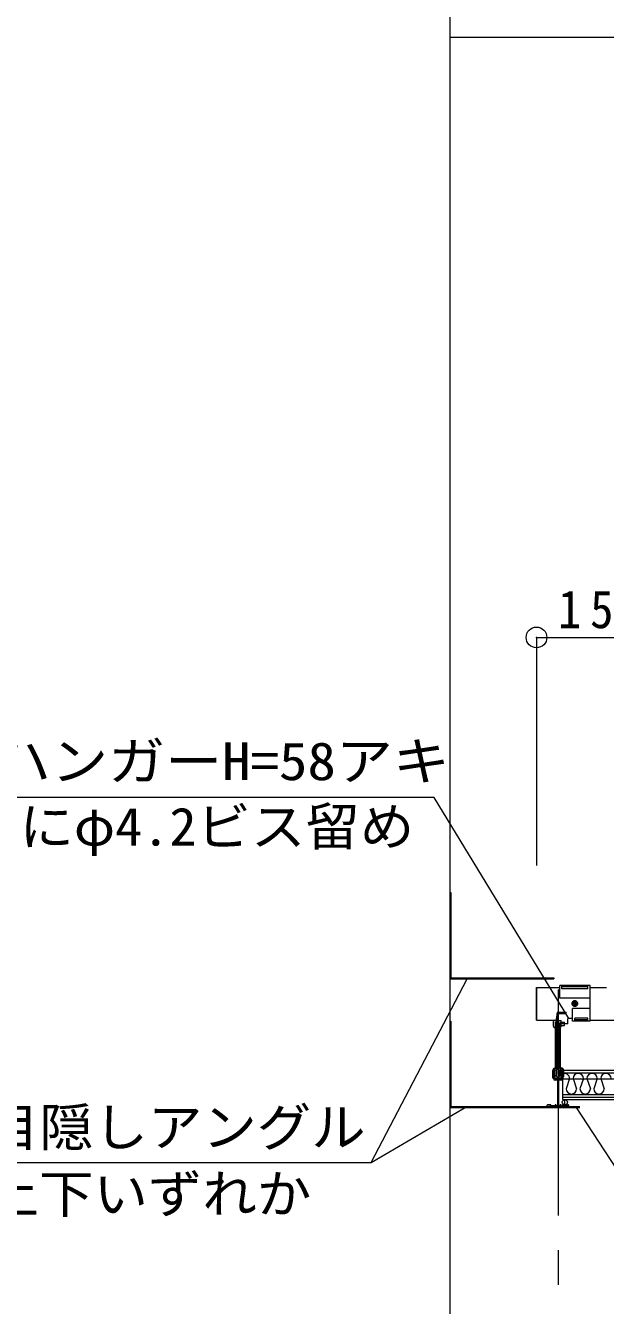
# Model space of a CAD drawing. Units: millimetres at full size, sheet at 1:40; details may follow other scales. Extents: x -7707 to 7893, y -5335 to 5359.
# Drawn here: x -753 to -82, y -4048 to -2565 of the extents above; entities that cross this region are included whole.
import ezdxf
from ezdxf.enums import TextEntityAlignment as Align

# ---------------------------------------------------------------- set-up
doc = ezdxf.new("R2010")
doc.units = ezdxf.units.MM
doc.header["$LTSCALE"] = 40
doc.header["$PDMODE"] = 32
doc.header["$PDSIZE"] = 24
for name, pattern in [('CHAIN1', [8, 5, -1, 1, -1]), ('DASHED1', [1.8, 1.2, -0.6]), ('LONG_DASHED1', [7, 6, -1])]:
    doc.linetypes.add(name, pattern=pattern)
for name, color, linetype, lineweight in [('7-0_中心線', 4, 'CHAIN1', 9), ('7-1_吊り材', 7, 'Continuous', 18), ('7-2_メイン・クロス', 3, 'Continuous', 18), ('7-4_ブレース・補強材', 4, 'Continuous', 9), ('7-5_寸法', 4, 'Continuous', 9), ('7-6_文字', 7, 'Continuous', 18), ('7-9_躯体他', 4, 'Continuous', 18), ('7-B_補強金具・金具・', 3, 'Continuous', 18), ('7-C_ビス・アンカーボ', 2, 'Continuous', 25), ('7-D_パネル', 4, 'Continuous', 18)]:
    doc.layers.add(name, color=color, linetype=linetype, lineweight=lineweight)
doc.styles.add('ＭＳ ゴシック', font='')
doc.styles.get('ＭＳ ゴシック').set_extended_font_data('MS Gothic')

msp = doc.modelspace()

# ---------------------------------------------------------------- linework, layer by layer
at = {"layer": '7-0_中心線'}
for p, q in [((-137.03, -3743.53), (-137.03, -4041.92)), ((-132.03, -3806.19), (460.78, -3806.19)), ((-129.21, -3815.8), (-129.21, -3808.53))]:
    msp.add_line(p, q, dxfattribs=at)
at = {"layer": '7-1_吊り材'}
for p, q in [((-135.03, -3681.83), (-136.63, -3681.83)), ((-136.63, -3717.19), (-136.63, -3681.83)), ((-100.03, -3676.83), (-135.03, -3676.83)), ((-135.03, -3691.58), (-135.03, -3676.83)), ((-132.53, -3680.82), (-132.53, -3676.83)), ((-102.53, -3678.43), (-132.53, -3678.43)), ((-102.53, -3680.82), (-132.53, -3680.82)), ((-102.53, -3680.82), (-102.53, -3676.83)), ((-100.03, -3718.43), (-100.03, -3676.83)), ((-100.03, -3691.58), (-135.03, -3691.58)), ((-100.03, -3703.67), (-120.33, -3703.67)), ((-120.33, -3718.43), (-120.33, -3703.67)), ((-142.53, -3724.09), (-142.53, -3718.49)), ((-141.03, -3716.99), (-139.03, -3716.99)), ((-139.83, -3772.39), (-139.83, -3719.59)), ((-138.53, -3709.89), (-139.03, -3714.79)), ((-139.03, -3772.62), (-139.03, -3714.79)), ((-139.03, -3725.59), (-139.03, -3716.99)), ((-137.12, -3711.79), (-138.7, -3711.63)), ((-136.93, -3709.89), (-137.43, -3714.79)), ((-137.43, -3772.62), (-137.43, -3714.79)), ((-137.43, -3719.29), (-136.63, -3719.29)), ((-136.63, -3772.69), (-136.63, -3717.19)), ((-136.63, -3717.69), (-133.63, -3717.69)), ((-136.43, -3707.79), (-127.53, -3707.79)), ((-136.43, -3709.39), (-127.53, -3709.39)), ((-134.13, -3772.23), (-134.13, -3720.69)), ((-133.63, -3724.89), (-133.63, -3717.69)), ((-133.63, -3719.29), (-129.73, -3719.29)), ((-132.53, -3709.39), (-132.53, -3707.79)), ((-129.73, -3723.29), (-129.73, -3719.29)), ((-127.53, -3709.39), (-127.53, -3707.79)), ((-120.33, -3715.23), (-125.63, -3715.23)), ((-125.63, -3721.29), (-125.63, -3715.23)), ((-100.03, -3718.43), (-120.33, -3718.43)), ((-117.53, -3718.43), (-117.53, -3714.99)), ((-102.53, -3714.99), (-117.53, -3714.99)), ((-102.53, -3716.83), (-117.53, -3716.83)), ((-102.53, -3718.43), (-102.53, -3714.99)), ((-141.03, -3725.59), (-139.03, -3725.59)), ((-137.43, -3723.29), (-136.63, -3723.29)), ((-125.63, -3721.29), (-136.63, -3721.29)), ((-135.03, -3773.09), (-135.03, -3721.29)), ((-134.13, -3724.89), (-133.63, -3724.89)), ((-133.63, -3723.29), (-129.73, -3723.29)), ((-143.19, -3783.85), (-143.19, -3775.56)), ((-142.43, -3784.69), (-142.43, -3775.56)), ((-139.83, -3772.39), (-141.14, -3772.78)), ((-139.38, -3773.1), (-140.92, -3773.55)), ((-140.83, -3784.69), (-140.83, -3775.56)), ((-138.93, -3774.63), (-140.47, -3775.08)), ((-133.63, -3773.09), (-135.03, -3773.09)), ((-133.63, -3774.69), (-134.63, -3774.69)), ((-134.13, -3772.23), (-133.13, -3772.23)), ((-133.23, -3775.09), (-133.23, -3784.79)), ((-131.63, -3775.09), (-131.63, -3784.79)), ((-130.73, -3775.09), (-130.73, -3782.89)), ((-137.43, -3785.19), (-140.33, -3785.19)), ((-137.43, -3786.79), (-140.33, -3786.79)), ((-137.43, -3785.19), (-137.43, -3786.79)), ((-136.63, -3785.19), (-136.63, -3786.79)), ((-133.63, -3785.19), (-136.63, -3785.19)), ((-133.63, -3786.79), (-136.63, -3786.79))]:
    msp.add_line(p, q, dxfattribs=at)
at = {"layer": '7-1_吊り材', "linetype": 'LONG_DASHED1'}
msp.add_line((-139.83, -3722.79), (-139.03, -3722.79), dxfattribs=at)
at = {"layer": '7-1_吊り材'}
for centre, radius, start, end in [((-141.03, -3718.49), 1.5, 90, 179.99998), ((-139.03, -3719.59), 0.8, 90, 180), ((-136.43, -3709.89), 2.1, 90, 180), ((-136.43, -3709.89), 0.5, 90, 179.99998), ((-135.03, -3720.69), 0.9, 0, 90), ((-141.03, -3724.09), 1.5, 179.99998, 270), ((-140.33, -3775.56), 2.9, 106.38953, 180), ((-140.33, -3775.56), 2.1, 106.38953, 180), ((-140.33, -3775.56), 0.5, 106.38953, 180), ((-139.53, -3772.62), 0.5, 286.38953, 0), ((-139.53, -3772.62), 2.1, 286.38953, 0), ((-134.63, -3772.69), 2, 179.99998, 270), ((-133.63, -3775.09), 2, 0, 89.99998), ((-133.63, -3775.09), 0.4, 0, 90), ((-133.63, -3775.09), 2.9, 0, 80.07181), ((-142.69, -3783.85), 0.5, 180, 270), ((-142.69, -3784.1), 0.25, 270, 0), ((-140.33, -3784.69), 2.1, 180, 270), ((-140.33, -3784.69), 0.5, 180, 270), ((-133.63, -3784.79), 0.4, 270, 0), ((-133.63, -3784.79), 2, 270, 0), ((-131.63, -3782.89), 0.9, 270, 0)]:
    msp.add_arc(centre, radius, start, end, dxfattribs=at)
at = {"layer": '7-2_メイン・クロス'}
for p, q in [((-140.53, -3784.89), (-140.53, -3775.49)), ((-138.78, -3775.19), (-140.23, -3775.19)), ((-138.78, -3775.19), (-138.63, -3775.26)), ((-138.78, -3775.69), (-138.63, -3775.62)), ((-138.78, -3775.69), (-138.63, -3775.76)), ((-138.78, -3776.19), (-138.63, -3776.12)), ((-138.78, -3776.19), (-138.63, -3776.26)), ((-138.78, -3776.69), (-138.63, -3776.62)), ((-138.78, -3776.69), (-138.63, -3776.76)), ((-138.78, -3777.19), (-138.63, -3777.12)), ((-138.78, -3777.19), (-138.63, -3777.26)), ((-138.78, -3777.69), (-138.63, -3777.62)), ((-138.78, -3777.69), (-138.63, -3777.76)), ((-138.78, -3778.19), (-138.63, -3778.12)), ((-138.78, -3778.19), (-138.63, -3778.26)), ((-138.78, -3778.69), (-138.63, -3778.62)), ((-138.78, -3778.69), (-138.63, -3778.76)), ((-138.78, -3779.19), (-138.63, -3779.12)), ((-138.78, -3779.19), (-138.63, -3779.26)), ((-138.78, -3779.69), (-138.63, -3779.62)), ((-138.78, -3779.69), (-138.63, -3779.76)), ((-138.78, -3780.19), (-138.63, -3780.12)), ((-138.78, -3780.19), (-138.63, -3780.26)), ((-135.28, -3775.44), (-135.42, -3775.51)), ((-135.28, -3775.94), (-135.42, -3775.87)), ((-135.28, -3775.94), (-135.42, -3776.01)), ((-135.28, -3776.44), (-135.42, -3776.37)), ((-135.28, -3776.44), (-135.42, -3776.51)), ((-135.28, -3776.94), (-135.42, -3776.87)), ((-135.28, -3776.94), (-135.42, -3777.01)), ((-135.28, -3777.44), (-135.42, -3777.37)), ((-135.28, -3777.44), (-135.42, -3777.51)), ((-135.28, -3777.94), (-135.42, -3777.87)), ((-135.28, -3777.94), (-135.42, -3778.01)), ((-135.28, -3778.44), (-135.42, -3778.37)), ((-135.28, -3778.44), (-135.42, -3778.51)), ((-135.28, -3778.94), (-135.42, -3778.87)), ((-135.28, -3778.94), (-135.42, -3779.01)), ((-135.28, -3779.44), (-135.42, -3779.37)), ((-135.28, -3779.44), (-135.42, -3779.51)), ((-135.28, -3779.94), (-135.42, -3779.87)), ((-135.28, -3779.94), (-135.42, -3780.01)), ((-135.28, -3780.44), (-135.42, -3780.37)), ((-135.28, -3775.44), (-135.28, -3775.19)), ((-135.28, -3775.19), (-133.83, -3775.19)), ((-135.28, -3775.19), (-133.83, -3775.19)), ((-135.28, -3780.44), (-134.83, -3780.44)), ((-134.83, -3781.49), (-134.83, -3780.44)), ((-133.53, -3775.19), (-26.46, -3775.19)), ((-133.53, -3784.89), (-133.53, -3775.49)), ((-139.63, -3785.19), (-140.23, -3785.19)), ((-139.43, -3784.84), (-138.58, -3783.99)), ((-139.43, -3784.99), (-139.43, -3784.84)), ((-139.23, -3781.49), (-139.23, -3780.69)), ((-138.78, -3780.69), (-139.23, -3780.69)), ((-139.23, -3781.49), (-138.03, -3782.69)), ((-138.78, -3780.69), (-138.63, -3780.62)), ((-137.88, -3783.99), (-138.58, -3783.99)), ((-138.03, -3782.69), (-136.03, -3782.69)), ((-137.68, -3784.19), (-137.68, -3815.99)), ((-136.38, -3784.19), (-136.38, -3815.99)), ((-136.18, -3783.99), (-135.48, -3783.99)), ((-134.83, -3781.49), (-136.03, -3782.69)), ((-134.63, -3784.84), (-135.48, -3783.99)), ((-134.63, -3784.99), (-134.63, -3784.84)), ((-134.43, -3785.19), (-133.83, -3785.19)), ((-133.53, -3785.19), (-26.46, -3785.19)), ((-149.53, -3816.89), (-149.53, -3815.49)), ((-145.83, -3815.19), (-149.23, -3815.19)), ((-124.83, -3817.19), (-149.23, -3817.19)), ((-145.53, -3815.79), (-145.53, -3815.49)), ((-145.33, -3815.99), (-140.53, -3815.99)), ((-140.53, -3815.74), (-140.53, -3815.99)), ((-139.43, -3815.74), (-139.43, -3815.99)), ((-139.43, -3815.99), (-137.68, -3815.99)), ((-134.63, -3815.99), (-136.38, -3815.99)), ((-134.63, -3815.74), (-134.63, -3815.99)), ((-133.53, -3815.74), (-133.53, -3815.99)), ((-128.73, -3815.99), (-133.53, -3815.99)), ((-128.53, -3815.79), (-128.53, -3815.49)), ((-128.23, -3815.19), (-124.83, -3815.19)), ((-124.53, -3816.89), (-124.53, -3815.49))]:
    msp.add_line(p, q, dxfattribs=at)
at = {"layer": '7-2_メイン・クロス', "linetype": 'CHAIN1'}
msp.add_line((-137.03, -3775.09), (-137.03, -3784.79), dxfattribs=at)
at = {"layer": '7-2_メイン・クロス'}
for centre, radius, start, end in [((-140.23, -3775.49), 0.3, 90, 180), ((-138.73, -3775.44), 0.2, 297.01889, 62.98111), ((-138.73, -3775.94), 0.2, 297.01889, 62.98111), ((-138.73, -3776.44), 0.2, 297.01889, 62.98111), ((-138.73, -3776.94), 0.2, 297.01889, 62.98111), ((-138.73, -3777.44), 0.2, 297.01889, 62.98111), ((-138.73, -3777.94), 0.2, 297.01889, 62.98111), ((-138.73, -3778.44), 0.2, 297.01889, 62.98111), ((-138.73, -3778.94), 0.2, 297.01889, 62.98111), ((-138.73, -3779.44), 0.2, 297.01889, 62.98111), ((-138.73, -3779.94), 0.2, 297.01889, 62.98111), ((-138.73, -3780.44), 0.2, 297.01889, 62.98111), ((-135.33, -3775.69), 0.2, 117.01889, 242.98111), ((-135.33, -3776.19), 0.2, 117.01889, 242.98111), ((-135.33, -3776.69), 0.2, 117.01889, 242.98111), ((-135.33, -3777.19), 0.2, 117.01889, 242.98111), ((-135.33, -3777.69), 0.2, 117.01889, 242.98111), ((-135.33, -3778.19), 0.2, 117.01889, 242.98111), ((-135.33, -3778.69), 0.2, 117.01889, 242.98111), ((-135.33, -3779.19), 0.2, 117.01889, 242.98111), ((-135.33, -3779.69), 0.2, 117.01889, 242.98111), ((-135.33, -3780.19), 0.2, 117.01889, 242.98111), ((-133.83, -3775.49), 0.3, 0, 90), ((-140.23, -3784.89), 0.3, 180, 270), ((-139.63, -3784.99), 0.2, 270, 0), ((-137.88, -3784.19), 0.2, 0, 90), ((-136.18, -3784.19), 0.2, 90, 180), ((-134.43, -3784.99), 0.2, 180, 270), ((-133.83, -3784.89), 0.3, 270, 0), ((-149.23, -3815.49), 0.3, 90, 180), ((-149.23, -3816.89), 0.3, 180, 270), ((-145.83, -3815.49), 0.3, 0, 90), ((-145.33, -3815.79), 0.2, 180, 270), ((-139.98, -3815.74), 0.55, 0, 180), ((-134.08, -3815.74), 0.55, 0, 180), ((-128.73, -3815.79), 0.2, 270, 0), ((-128.23, -3815.49), 0.3, 90, 180), ((-124.83, -3815.49), 0.3, 0, 90), ((-124.83, -3816.89), 0.3, 270, 0)]:
    msp.add_arc(centre, radius, start, end, dxfattribs=at)
at = {"layer": '7-4_ブレース・補強材'}
for p, q in [((-162.03, -3679.19), (-135.03, -3679.19)), ((-162.03, -3679.19), (-135.03, -3679.19)), ((-162.03, -3717.19), (-162.03, -3679.19)), ((-100.03, -3679.19), (-80.86, -3679.19)), ((-100.03, -3717.19), (-47.65, -3717.19))]:
    msp.add_line(p, q, dxfattribs=at)
msp.add_lwpolyline([(-162.03, -3679.19), (-162.03, -3717.19), (-141.77, -3717.19)], dxfattribs=at)
at = {"layer": '7-5_寸法'}
for q in [(-12.03, -3273.76), (-162.03, -3537.78)]:
    msp.add_line((-162.03, -3273.76), q, dxfattribs=at)
at = {"layer": '7-5_寸法', "color": 7}
msp.add_point((-162.03, -3273.76), dxfattribs=at)
at = {"layer": '7-6_文字'}
for p, q in [((-280.32, -3459.06), (-897.12, -3459.06)), ((-124.68, -3715.24), (-280.32, -3459.06)), ((-353.34, -3882.04), (-242.78, -3669.82)), ((31.37, -4043.69), (-116.61, -3817.19))]:
    msp.add_line(p, q, dxfattribs=at)
msp.add_lwpolyline([(-809.77, -3882.04), (-353.34, -3882.04), (-242.78, -3817.19)], dxfattribs=at)
at = {"layer": '7-9_躯体他', "lineweight": 9}
msp.add_line((-262.03, -4424.21), (-262.03, -2228.46), dxfattribs=at)
at = {"layer": '7-9_躯体他'}
msp.add_line((-262.03, -2578.39), (4053.36, -2578.39), dxfattribs=at)
at = {"layer": '7-B_補強金具・金具・'}
for p, q in [((-262.03, -3569.19), (-262.03, -3669.19)), ((-262.03, -3669.19), (-142.03, -3669.19)), ((-262.03, -3718.19), (-262.03, -3818.19)), ((-262.03, -3818.19), (-112.03, -3818.19))]:
    msp.add_line(p, q, dxfattribs=at)
for points in [[(-262.03, -3569.19), (-261.03, -3569.19), (-261.03, -3668.19)], [(-261.03, -3668.19), (-142.03, -3668.19), (-142.03, -3669.19)], [(-262.03, -3718.19), (-261.03, -3718.19), (-261.03, -3817.19), (-112.03, -3817.19)]]:
    msp.add_lwpolyline(points, dxfattribs=at)
at = {"layer": '7-C_ビス・アンカーボ', "linetype": 'DASHED1'}
for p, q in [((-118.85, -3698.04), (-119.64, -3697.8)), ((-118.59, -3697.17), (-119.39, -3696.94)), ((-118.85, -3698.04), (-118.51, -3698.34)), ((-118.44, -3698.78), (-118.67, -3699.59)), ((-118.59, -3697.17), (-118.15, -3697.1)), ((-118.44, -3698.78), (-118.51, -3698.34)), ((-117.85, -3696.76), (-118.15, -3697.1)), ((-117.85, -3696.76), (-117.6, -3695.97)), ((-117.57, -3699.04), (-117.81, -3699.84)), ((-117.57, -3699.04), (-117.27, -3698.7)), ((-116.83, -3698.64), (-117.27, -3698.7)), ((-116.98, -3697.02), (-116.75, -3696.22)), ((-116.98, -3697.02), (-116.91, -3697.46)), ((-116.57, -3697.76), (-116.91, -3697.46)), ((-116.83, -3698.64), (-116.02, -3698.86)), ((-116.57, -3697.76), (-115.77, -3698.01))]:
    msp.add_line(p, q, dxfattribs=at)
msp.add_circle((-117.71, -3697.9), 3.15, dxfattribs=at)
for start, end in [(150.39271, 176.89324), (240.39271, 266.89324), (60.39271, 86.89324), (330.39271, 356.89324)]:
    msp.add_arc((-117.71, -3697.9), 1.94, start, end, dxfattribs=at)
at = {"layer": '7-D_パネル'}
for p, q in [((-123.67, -3784.84), (-127.67, -3796.72)), ((-119.67, -3784.84), (-115.67, -3796.72)), ((-107.67, -3784.84), (-111.67, -3796.72)), ((-103.67, -3784.84), (-99.67, -3796.72)), ((-91.67, -3784.84), (-95.67, -3796.72)), ((-87.67, -3784.84), (-83.67, -3796.72))]:
    msp.add_line(p, q, dxfattribs=at)
at = {"layer": '7-D_パネル', "lineweight": 9}
for p, q in [((-132.03, -3803.19), (-132.03, -3809.19)), ((-132.03, -3809.19), (459.47, -3809.19))]:
    msp.add_line(p, q, dxfattribs=at)
at = {"layer": '7-D_パネル'}
for points in [[(-132.03, -3778.19), (459.47, -3778.19), (459.47, -3803.51)], [(-132.03, -3778.19), (-132.03, -3803.19), (459.47, -3803.19)]]:
    msp.add_lwpolyline(points, dxfattribs=at)
msp.add_circle((-129.21, -3812.19), 3, dxfattribs=at)
for centre, start, end in [((-129.67, -3784.84), 0, 113.12058), ((-113.67, -3784.84), 0, 180), ((-97.67, -3784.84), 0, 180), ((-81.67, -3784.84), 0, 180), ((-121.67, -3796.72), 180, 0), ((-105.67, -3796.72), 180, 0), ((-89.67, -3796.72), 180, 0)]:
    msp.add_arc(centre, 6, start, end, dxfattribs=at)

# ---------------------------------------------------------------- texts
at = {"layer": '7-5_寸法', "color": 7, "insert": (-137.03, -3263.76), "char_height": 43.99, "attachment_point": 7, "style": 'ＭＳ ゴシック'}
msp.add_mtext('\\T1.38;\\W0.9;150', dxfattribs=at)
at = {"layer": '7-6_文字', "style": 'ＭＳ ゴシック'}
for s, width, p in [('CTハンガーH=58アキ', 1.1, (-855.84, -3452.28)), ('追加チャンネルにφ4.2ビス留め', 1.05, (-1201.64, -3528.02)), ('目隠しアングル', 1.05, (-800.84, -3876.3)), ('上下いずれか', 1.05, (-800.84, -3953.54))]:
    msp.add_text(s, height=43.99, dxfattribs=dict(at, width=width)).set_placement(p, align=Align.BOTTOM_LEFT)

doc.saveas('drawing.dxf')
